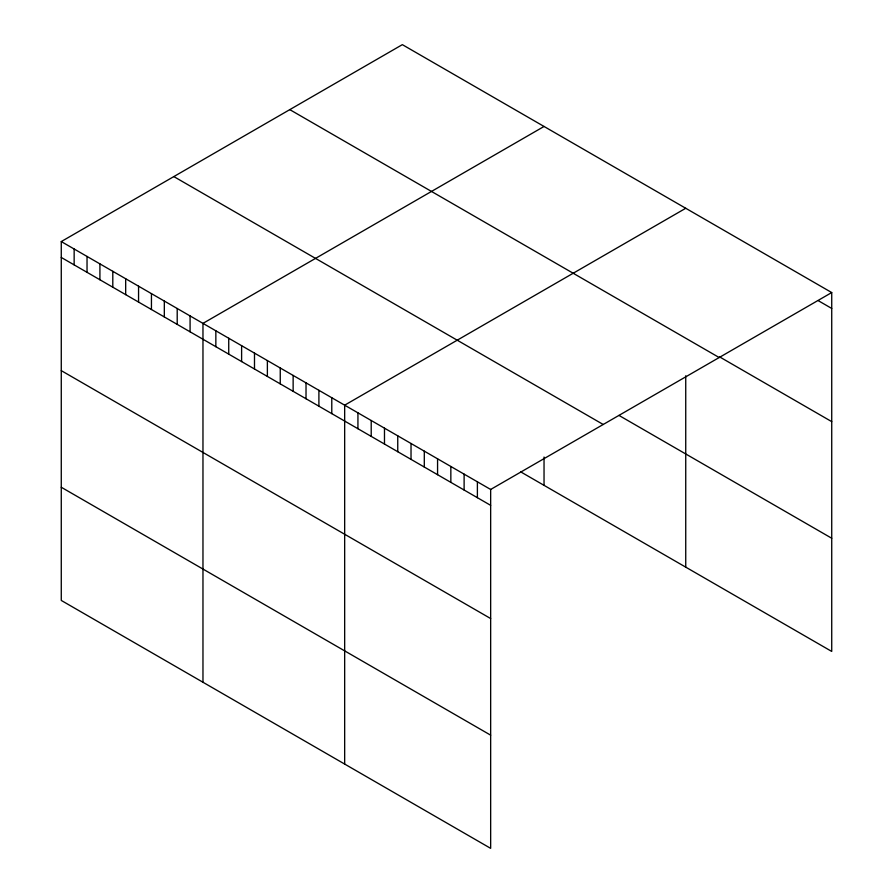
<?xml version="1.0" encoding="UTF-8"?>
<svg xmlns="http://www.w3.org/2000/svg" width="893" height="893" viewBox="0 0 893 893"><rect width="100%" height="100%" fill="white"/><g stroke="black" fill="none" stroke-linecap="round" stroke-linejoin="round"><path stroke-width="1.34" d="M61.271 241.568L490.659 489.464L490.659 848.35L61.271 600.442L61.271 241.568L402.341 44.65L831.729 292.558L831.729 651.432L520.619 471.817M544.038 126.46L202.968 323.378L202.968 682.252M685.735 208.27L344.665 405.176L344.665 764.062M490.659 489.464L831.729 292.558M818.457 300.774L831.729 308.442M719.524 356.843L831.729 421.63M289.79 109.627L719.178 357.535M618.983 415.424L831.729 538.245M173.822 176.58L603.21 424.488M61.271 257.452L490.659 505.349M61.271 370.64L490.659 618.548M61.271 487.254L490.659 735.162M685.735 375.774L685.735 567.144M544.038 457.037L544.038 485.334M477.387 481.807L477.387 497.691M464.114 474.138L464.114 490.034M450.842 466.481L450.842 482.365M437.57 458.823L437.57 474.708M424.298 451.155L424.298 467.039M411.026 443.497L411.026 459.382M397.753 435.829L397.753 451.713M384.481 428.171L384.481 444.055M371.209 420.503L371.209 436.387M357.937 412.845L357.937 428.729M331.783 397.742L331.783 413.626M318.901 390.308L318.901 406.192M306.02 382.874L306.02 398.758M293.138 375.428L293.138 391.324M280.257 367.994L280.257 383.878M267.375 360.56L267.375 376.444M254.494 353.126L254.494 369.01M241.612 345.68L241.612 361.576M228.731 338.246L228.731 354.13M215.849 330.812L215.849 346.696M190.086 315.932L190.086 331.816M177.205 308.498L177.205 324.382M164.323 301.064L164.323 316.948M151.442 293.63L151.442 309.514M138.56 286.184L138.56 302.068M125.679 278.75L125.679 294.634M112.797 271.316L112.797 287.2M99.916 263.882L99.916 279.766M87.034 256.436L87.034 272.32M74.152 249.002L74.152 264.886"/></g></svg>
